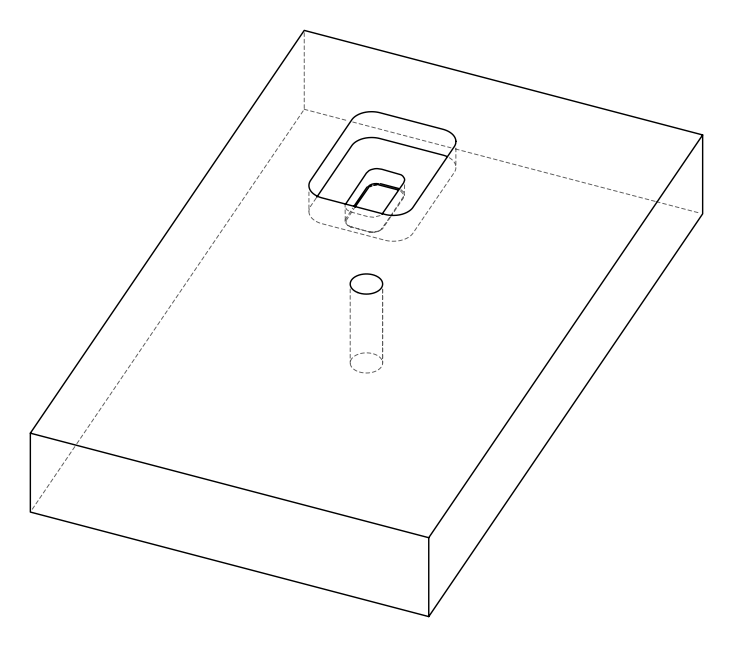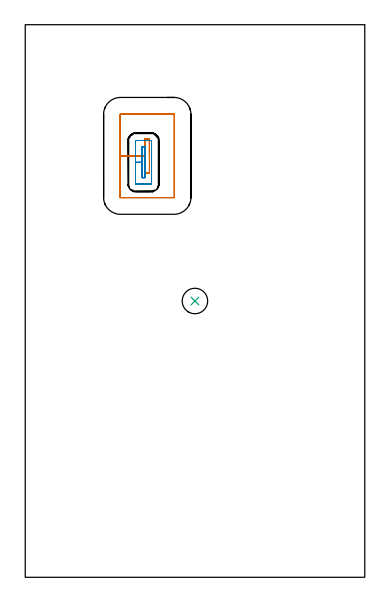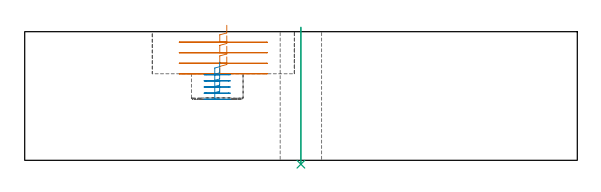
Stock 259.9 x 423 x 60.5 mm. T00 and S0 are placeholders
(PLAN: 3 operations, 2 tool changes, 5 min)
(1 MILL_RECTANGULAR_POCKET | POCKET_RECTANGULAR_STRAIGHT | UGT0201_109 | Follow Part, ap 6.35, ae 75% | 2.81 min | 115457 mm3)
(2 MILL_RECTANGULAR_POCKET_1 | POCKET_RECTANGULAR_STRAIGHT_1 | UGT0201_092 | Follow Part, ap 3, ae 75% | 1.94 min | 12738 mm3)
(3 INDEXABLE_INSERT_DRILL_THROUGH_HOLE_FROM_SOLID | STEP1HOLE | NXT0302_010 | 0.26 min | 18037 mm3)
(TOOL UGT0201_109 | End Mill 25.4 mm | D25.4 FL25 Z2)
(TOOL UGT0201_092 | End mill 12 mm | D12 R1 FL26 Z4)
(TOOL NXT0302_010 | Index. Insert Drill 19.5mm [880-D1950L25-05] | D19.5 PA176 FL98 Z2)
(OP 1 MILL_RECTANGULAR_POCKET)
G17 G21 G94 G90
T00 M6
G54
G17 G0 G90 X95.05 Y322.13 S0 M3
G43 Z70.5 H0
Z63.5
G94 G1 Y335.55 Z59.904 F250.
X91.75 Z59.02
Y322.6 Z55.55
Y309.65 F500.
X95.05
Y335.55
X91.75
Y322.6
X72.7
Y290.8
G3 X72.9 Y290.6 R0.2
G1 X113.9
G3 X114.1 Y290.8 R0.2
G1 Y354.4
G3 X113.9 Y354.6 R0.2
G1 X72.9
G3 X72.7 Y354.4 R0.2
G1 Y322.6
Y321.6
G0 X95.05 Y322.13 Z58.55
G1 Y335.55 Z54.954 F250.
X91.75 Z54.07
Y322.6 Z50.6
Y309.65 F500.
X95.05
Y335.55
X91.75
Y322.6
X72.7
Y290.8
G3 X72.9 Y290.6 R0.2
G1 X113.9
G3 X114.1 Y290.8 R0.2
G1 Y354.4
G3 X113.9 Y354.6 R0.2
G1 X72.9
G3 X72.7 Y354.4 R0.2
G1 Y322.6
Y321.6
G0 X95.05 Y322.13 Z53.6
G1 Y335.55 Z50.004 F250.
X91.75 Z49.12
Y322.6 Z45.65
Y309.65 F500.
X95.05
Y335.55
X91.75
Y322.6
X72.7
Y290.8
G3 X72.9 Y290.6 R0.2
G1 X113.9
G3 X114.1 Y290.8 R0.2
G1 Y354.4
G3 X113.9 Y354.6 R0.2
G1 X72.9
G3 X72.7 Y354.4 R0.2
G1 Y322.6
Y321.6
G0 X95.05 Y322.13 Z48.65
G1 Y335.55 Z45.054 F250.
X91.75 Z44.17
Y322.6 Z40.7
Y309.65 F500.
X95.05
Y335.55
X91.75
Y322.6
X72.7
Y290.8
G3 X72.9 Y290.6 R0.2
G1 X113.9
G3 X114.1 Y290.8 R0.2
G1 Y354.4
G3 X113.9 Y354.6 R0.2
G1 X72.9
G3 X72.7 Y354.4 R0.2
G1 Y322.6
Y321.6
G0 Z70.5
M5
M2
(OP 2 MILL_RECTANGULAR_POCKET_1)
G17 G21 G94 G90
T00 M6
G54
G17 G0 G90 X91.7 Y321.465 S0 M3
G43 Z70.5 H0
Z46.155
G94 G1 Y329.4 Z44.028 F250.
X89.4 Z43.412
Y317.65 Z40.264
Y305.9 F500.
X91.7
Y329.4
X89.4
Y317.65
X84.4
Y301.8
G3 X85.3 Y300.9 R0.9
G1 X95.8
G3 X96.7 Y301.8 R0.9
G1 Y333.5
G3 X95.8 Y334.4 R0.9
G1 X85.3
G3 X84.4 Y333.5 R0.9
G1 Y317.65
Y316.65
G0 X91.7 Y321.465 Z43.264
G1 Y329.4 Z41.137 F250.
X89.4 Z40.521
Y317.65 Z37.373
Y305.9 F500.
X91.7
Y329.4
X89.4
Y317.65
X84.4
Y301.8
G3 X85.3 Y300.9 R0.9
G1 X95.8
G3 X96.7 Y301.8 R0.9
G1 Y333.5
G3 X95.8 Y334.4 R0.9
G1 X85.3
G3 X84.4 Y333.5 R0.9
G1 Y317.65
Y316.65
G0 X91.7 Y321.465 Z40.373
G1 Y329.4 Z38.246 F250.
X89.4 Z37.63
Y317.65 Z34.482
Y305.9 F500.
X91.7
Y329.4
X89.4
Y317.65
X84.4
Y301.8
G3 X85.3 Y300.9 R0.9
G1 X95.8
G3 X96.7 Y301.8 R0.9
G1 Y333.5
G3 X95.8 Y334.4 R0.9
G1 X85.3
G3 X84.4 Y333.5 R0.9
G1 Y317.65
Y316.65
G0 X91.7 Y321.465 Z37.482
G1 Y329.4 Z35.356 F250.
X89.4 Z34.739
Y317.65 Z31.591
Y305.9 F500.
X91.7
Y329.4
X89.4
Y317.65
X84.4
Y301.8
G3 X85.3 Y300.9 R0.9
G1 X95.8
G3 X96.7 Y301.8 R0.9
G1 Y333.5
G3 X95.8 Y334.4 R0.9
G1 X85.3
G3 X84.4 Y333.5 R0.9
G1 Y317.65
Y316.65
G0 X91.7 Y321.465 Z34.591
G1 Y329.4 Z32.465 F250.
X89.4 Z31.848
Y317.65 Z28.7
Y305.9 F500.
X91.7
Y329.4
X89.4
Y317.65
X84.4
Y301.8
G3 X85.3 Y300.9 R0.9
G1 X95.8
G3 X96.7 Y301.8 R0.9
G1 Y333.5
G3 X95.8 Y334.4 R0.9
G1 X85.3
G3 X84.4 Y333.5 R0.9
G1 Y317.65
Y316.65
G0 Z70.5
M5
M2
(OP 3 INDEXABLE_INSERT_DRILL_THROUGH_HOLE_FROM_SOLID)
G17 G21 G94 G90
T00 M6
G54
G17 G0 G90 X129.9 Y211.5 S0 M3
G43 Z70.5 H1
G94 G81 G98 Z-1.84 F250. R62.5
G80
M5
M2
